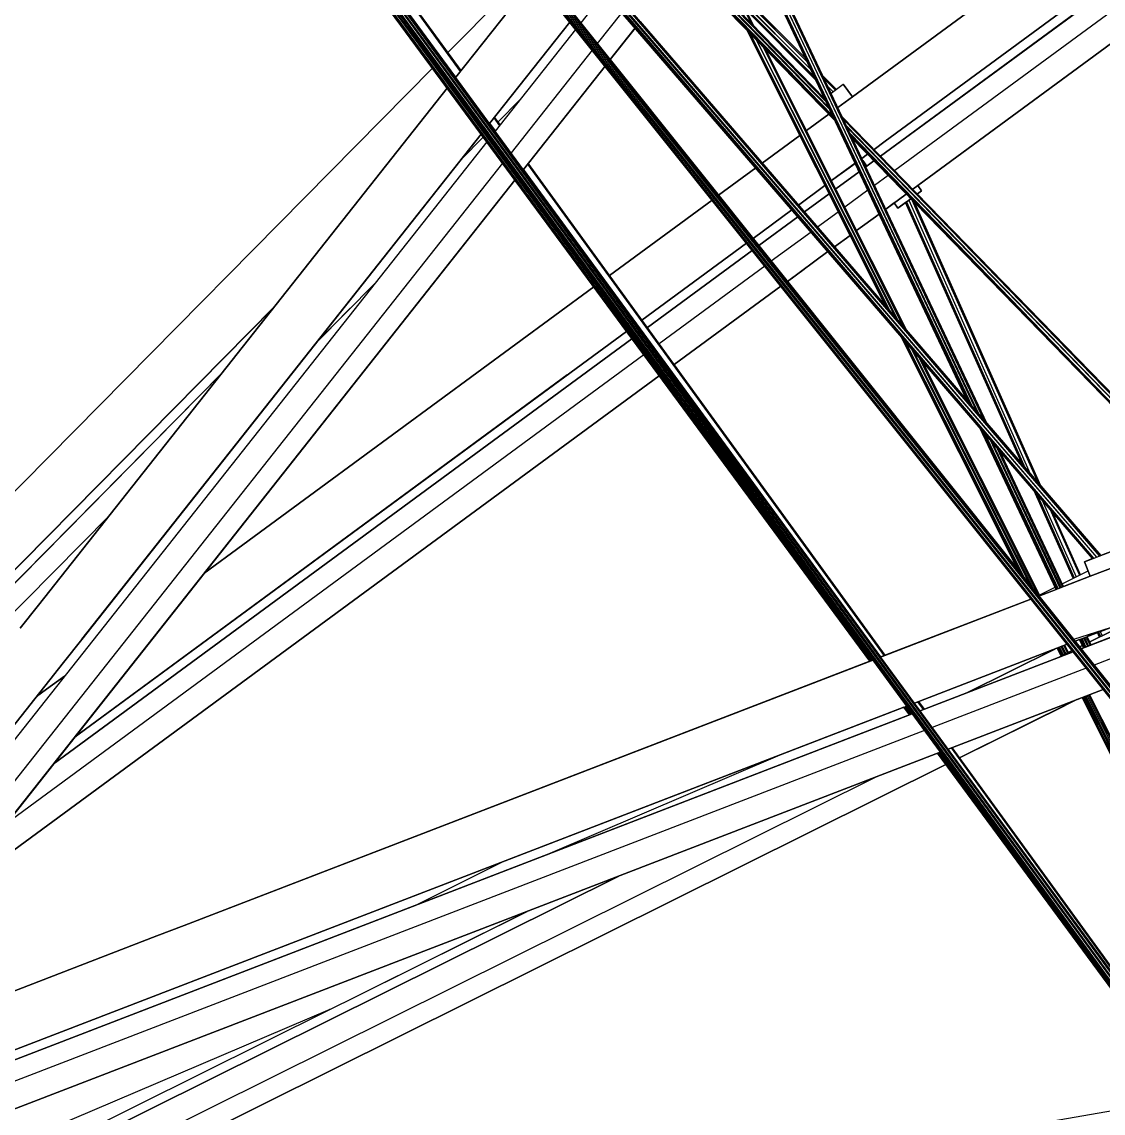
# Model space of a CAD drawing. Extents: x -32 to 51.8, y -51.6 to -5.5.
# Drawn here: x 45.248 to 48.188, y -19.159 to -16.191 of the extents above; entities that cross this region are included whole.
import ezdxf

# ---------------------------------------------------------------- set-up
doc = ezdxf.new("R2010")
doc.units = 0
doc.header["$MEASUREMENT"] = 0
doc.layers.get('0').update_dxf_attribs({"linetype": 'CONTINUOUS'})

msp = doc.modelspace()

# ---------------------------------------------------------------- linework, layer by layer
for p, q in [((48.1703, -17.6464), (45.2947, -14.3015)), ((45.2953, -14.2999), (48.178, -17.6434)), ((48.1781, -17.6434), (45.2963, -14.297)), ((45.2965, -14.2964), (48.1813, -17.6422)), ((48.1593, -17.6506), (45.288, -14.3202)), ((48.1593, -17.6506), (45.289, -14.3174)), ((48.1625, -17.6494), (45.2892, -14.3167)), ((48.1626, -17.6494), (45.2917, -14.3099)), ((48.1703, -17.6464), (45.2922, -14.3083)), ((48.965, -18.979), (45.2739, -14.3593)), ((48.9687, -18.9783), (45.2741, -14.3588)), ((48.9687, -18.9783), (45.2752, -14.3558)), ((48.9775, -18.9768), (45.2756, -14.3545)), ((45.2783, -14.3472), (48.9776, -18.9768)), ((45.2787, -14.3459), (48.9864, -18.9753)), ((45.2813, -14.3386), (48.9864, -18.9753)), ((45.2815, -14.3381), (48.9901, -18.9747)), ((45.2826, -14.3351), (48.9901, -18.9747)), ((45.187, -14.6528), (49.1635, -20.0814)), ((45.187, -14.6528), (49.1546, -20.0825)), ((45.1883, -14.6493), (49.1635, -20.0814)), ((49.1672, -20.0809), (45.1883, -14.6493)), ((47.5533, -17.9296), (45.1617, -14.6848)), ((45.1617, -14.6848), (47.5533, -17.9296)), ((47.5545, -17.9292), (45.1668, -14.6866)), ((45.1669, -14.6866), (47.5564, -17.9284)), ((45.1752, -14.6857), (47.5593, -17.9273)), ((45.1753, -14.6856), (47.1714, -17.3931)), ((49.1419, -20.0844), (45.1797, -14.6731)), ((45.1797, -14.6731), (49.1419, -20.0844)), ((45.181, -14.6696), (49.1455, -20.0836)), ((49.142, -20.0844), (45.181, -14.6696)), ((45.184, -14.6612), (49.1545, -20.0825)), ((45.184, -14.6612), (49.1456, -20.0836)), ((46.4285, -16.341), (45.1986, -14.6615)), ((45.2526, -14.6889), (46.4402, -16.3262)), ((45.2539, -14.6855), (46.4416, -16.3245)), ((46.4422, -16.3236), (45.2539, -14.6855)), ((47.5063, -16.3947), (49.5682, -14.8784)), ((49.5682, -14.8784), (47.5064, -16.3948)), ((49.7363, -14.972), (47.5827, -16.5558)), ((47.5827, -16.5558), (49.7363, -14.972)), ((49.6571, -14.9992), (47.5952, -16.5156)), ((47.5952, -16.5156), (49.6571, -14.9992)), ((49.6571, -14.9992), (47.5952, -16.5156)), ((47.5952, -16.5156), (49.6571, -14.9993)), ((49.6571, -14.9993), (47.5952, -16.5156)), ((47.5952, -16.5156), (49.6571, -14.9993)), ((47.5952, -16.5156), (49.6571, -14.9993)), ((49.6571, -14.9993), (47.5952, -16.5156)), ((49.7687, -15.016), (47.6212, -16.5953)), ((47.6704, -16.646), (49.8102, -15.0723)), ((47.6704, -16.646), (49.8102, -15.0723)), ((47.6704, -16.646), (49.8102, -15.0723)), ((49.8102, -15.0723), (47.6704, -16.646)), ((47.6704, -16.646), (49.8101, -15.0724)), ((47.6704, -16.646), (49.8101, -15.0724)), ((49.8101, -15.0724), (47.6704, -16.646)), ((49.8101, -15.0724), (47.6704, -16.646)), ((49.8102, -15.0724), (47.6704, -16.646)), ((49.8102, -15.0724), (47.6704, -16.646)), ((47.6704, -16.646), (49.8102, -15.0724)), ((49.8102, -15.0724), (47.6704, -16.646)), ((49.8102, -15.0724), (47.6704, -16.646)), ((47.6704, -16.646), (49.8102, -15.0724)), ((49.8102, -15.0724), (47.6839, -16.6361)), ((49.8102, -15.0724), (47.6839, -16.6361)), ((47.6839, -16.6361), (49.8102, -15.0724)), ((49.8102, -15.0724), (47.6839, -16.6361)), ((49.8102, -15.0724), (47.6839, -16.6361)), ((49.8102, -15.0724), (47.6839, -16.6361)), ((47.6839, -16.6361), (49.8102, -15.0724)), ((49.8102, -15.0724), (47.6839, -16.6361)), ((47.6839, -16.6361), (49.8102, -15.0724)), ((47.6839, -16.6361), (49.8102, -15.0724)), ((49.8102, -15.0724), (47.6839, -16.6361)), ((49.8102, -15.0724), (47.6839, -16.6361)), ((47.6839, -16.6361), (49.8102, -15.0724)), ((49.8102, -15.0724), (47.6839, -16.6361)), ((49.8102, -15.0724), (47.6839, -16.6361)), ((47.6839, -16.6361), (49.8102, -15.0724)), ((49.8102, -15.0724), (47.6839, -16.6361)), ((49.8102, -15.0724), (47.6839, -16.6361)), ((47.6839, -16.6361), (49.8102, -15.0724)), ((47.6839, -16.6361), (49.8102, -15.0724)), ((49.8102, -15.0724), (47.6839, -16.6361)), ((47.6839, -16.6361), (49.8102, -15.0724)), ((47.6839, -16.6361), (49.8102, -15.0724)), ((49.8102, -15.0724), (47.6839, -16.6361)), ((47.6839, -16.6361), (49.8102, -15.0724)), ((49.8102, -15.0724), (47.6839, -16.6361)), ((49.8102, -15.0724), (47.6839, -16.6361)), ((47.6839, -16.6361), (49.8102, -15.0724)), ((47.6839, -16.6361), (49.8102, -15.0724)), ((47.6839, -16.6361), (49.8102, -15.0724)), ((47.8634, -17.2735), (47.203, -15.8725)), ((47.2031, -15.8725), (47.8661, -17.2766)), ((47.8713, -17.2827), (47.2053, -15.8697)), ((47.8199, -17.2231), (47.19, -15.889)), ((47.8174, -17.2201), (47.19, -15.889)), ((47.8174, -17.2201), (47.19, -15.889)), ((47.1922, -15.8862), (47.8253, -17.2293)), ((47.8314, -17.2364), (47.1923, -15.8861)), ((47.1976, -15.8793), (47.8444, -17.2514)), ((47.8506, -17.2587), (47.1977, -15.8793)), ((47.2306, -16.1937), (47.1301, -15.9935)), ((47.1302, -15.9935), (47.2311, -16.1941)), ((47.2381, -16.2014), (47.1325, -15.9911)), ((47.061, -16.0238), (47.4346, -16.4081)), ((47.4335, -16.4056), (47.0617, -16.0229)), ((47.063, -16.0213), (47.4304, -16.3991)), ((46.4067, -16.2746), (46.6264, -16.0521)), ((47.4592, -16.4603), (47.0492, -16.0387)), ((47.4581, -16.4579), (47.05, -16.0378)), ((47.0512, -16.0362), (47.455, -16.4514)), ((47.4523, -16.4456), (47.0531, -16.0339)), ((47.4448, -16.4297), (47.0561, -16.03)), ((47.442, -16.4239), (47.0579, -16.0277)), ((46.6417, -16.0712), (46.428, -16.3416)), ((46.428, -16.3416), (46.6417, -16.0712)), ((46.8326, -16.1118), (46.7679, -16.1938)), ((47.1845, -16.0947), (47.3793, -16.2906)), ((47.185, -16.0956), (47.3794, -16.2909)), ((47.1891, -16.1038), (47.3833, -16.2993)), ((47.1902, -16.1061), (47.3836, -16.2999)), ((47.2003, -16.126), (47.3931, -16.3201)), ((47.2013, -16.1281), (47.3934, -16.3206)), ((46.8792, -16.1658), (46.8127, -16.2499)), ((47.2114, -16.1482), (47.403, -16.3409)), ((47.403, -16.3411), (47.2118, -16.149)), ((47.407, -16.3495), (47.216, -16.1573)), ((46.52, -16.4672), (46.7378, -16.1915)), ((46.52, -16.4672), (46.7378, -16.1915)), ((46.7378, -16.1915), (46.52, -16.4672)), ((46.52, -16.4672), (46.7378, -16.1915)), ((46.7378, -16.1915), (46.52, -16.4672)), ((46.52, -16.4672), (46.7378, -16.1915)), ((46.7378, -16.1915), (46.52, -16.4672)), ((46.7378, -16.1915), (46.52, -16.4672)), ((46.9295, -16.1903), (47.8174, -17.2201)), ((46.7538, -16.2115), (46.5353, -16.4881)), ((46.8477, -16.2937), (46.9155, -16.2079)), ((46.8477, -16.2937), (46.9155, -16.2079)), ((46.9155, -16.2079), (46.8477, -16.2937)), ((46.9155, -16.2079), (46.8477, -16.2937)), ((46.9155, -16.2079), (46.8477, -16.2937)), ((46.9155, -16.2079), (46.8477, -16.2937)), ((46.8477, -16.2937), (46.9155, -16.2079)), ((46.9155, -16.2079), (46.8477, -16.2937)), ((46.8477, -16.2937), (46.9155, -16.2079)), ((46.9155, -16.208), (46.8477, -16.2937)), ((46.9155, -16.208), (46.8477, -16.2937)), ((46.8477, -16.2937), (46.9155, -16.208)), ((46.9155, -16.2079), (46.8477, -16.2937)), ((46.9155, -16.2079), (46.8477, -16.2937)), ((46.8477, -16.2937), (46.9155, -16.2079)), ((46.8477, -16.2937), (46.9155, -16.2079)), ((46.8477, -16.2937), (46.9155, -16.2079)), ((46.9155, -16.2079), (46.8477, -16.2937)), ((46.8477, -16.2937), (46.9155, -16.2079)), ((46.8477, -16.2937), (46.9155, -16.2079)), ((46.9155, -16.2079), (46.8477, -16.2937)), ((46.9155, -16.2079), (46.8477, -16.2937)), ((46.8477, -16.2937), (46.9155, -16.2079)), ((46.9155, -16.2079), (46.8477, -16.2937)), ((46.9155, -16.208), (46.8477, -16.2937)), ((46.9155, -16.208), (46.8477, -16.2937)), ((46.8477, -16.2937), (46.9155, -16.208)), ((46.9155, -16.208), (46.8477, -16.2937)), ((46.9155, -16.208), (46.8477, -16.2937)), ((46.9155, -16.208), (46.8477, -16.2937)), ((46.9155, -16.208), (46.8477, -16.2937)), ((46.9155, -16.208), (46.8477, -16.2937)), ((46.8477, -16.2937), (46.9155, -16.208)), ((46.9155, -16.208), (46.8477, -16.2937)), ((46.9155, -16.208), (46.8477, -16.2937)), ((46.9155, -16.208), (46.8477, -16.2937)), ((46.8477, -16.2937), (46.9155, -16.208)), ((46.8477, -16.2937), (46.9155, -16.208)), ((46.9155, -16.208), (46.8477, -16.2937)), ((46.9155, -16.208), (46.8477, -16.2937)), ((46.8477, -16.2937), (46.9155, -16.208)), ((46.8477, -16.2937), (46.9155, -16.208)), ((46.8477, -16.2937), (46.9131, -16.211)), ((47.5959, -16.9632), (47.2199, -16.2142)), ((47.2199, -16.2142), (47.5958, -16.9632)), ((47.5979, -16.9656), (47.2203, -16.2147)), ((47.2274, -16.2219), (47.6045, -16.9732)), ((47.6096, -16.9791), (47.2285, -16.223)), ((47.6254, -16.9975), (47.2454, -16.2404)), ((47.6306, -17.0035), (47.2466, -16.2416)), ((47.6463, -17.0217), (47.2634, -16.2589)), ((47.2639, -16.2595), (47.6485, -17.0243)), ((46.3913, -16.2902), (46.3914, -16.2901)), ((46.7987, -16.2677), (46.5782, -16.5467)), ((47.6549, -17.0317), (47.2708, -16.2666)), ((45.0185, -17.6803), (46.3648, -16.3171)), ((46.8337, -16.3115), (46.6117, -16.5924)), ((46.8337, -16.3115), (46.6117, -16.5924)), ((46.6117, -16.5924), (46.8337, -16.3115)), ((46.6117, -16.5924), (46.8337, -16.3115)), ((46.6117, -16.5924), (46.8337, -16.3115)), ((46.8337, -16.3115), (46.6117, -16.5924)), ((46.8337, -16.3115), (46.6117, -16.5924)), ((46.8337, -16.3115), (46.6117, -16.5924)), ((46.8337, -16.3115), (46.6117, -16.5924)), ((46.6117, -16.5924), (46.8337, -16.3115)), ((46.8337, -16.3115), (46.6117, -16.5924)), ((46.6117, -16.5924), (46.8337, -16.3115)), ((46.8337, -16.3115), (46.6117, -16.5924)), ((46.8337, -16.3115), (46.6117, -16.5924)), ((46.6117, -16.5924), (46.8337, -16.3115)), ((46.8337, -16.3115), (46.6117, -16.5924)), ((46.8337, -16.3115), (46.6117, -16.5924)), ((46.6117, -16.5924), (46.8337, -16.3115)), ((46.8337, -16.3115), (46.6117, -16.5924)), ((46.8337, -16.3115), (46.6117, -16.5924)), ((46.8337, -16.3115), (46.6117, -16.5924)), ((46.6117, -16.5924), (46.8337, -16.3115)), ((46.8337, -16.3115), (46.6117, -16.5924)), ((46.8337, -16.3115), (46.6117, -16.5924)), ((46.6117, -16.5924), (46.8337, -16.3115)), ((46.6117, -16.5924), (46.8337, -16.3115)), ((46.6117, -16.5924), (46.8337, -16.3115)), ((46.8337, -16.3115), (46.6117, -16.5924)), ((46.6117, -16.5924), (46.8337, -16.3115)), ((46.6117, -16.5924), (46.8337, -16.3115)), ((46.8337, -16.3115), (46.6117, -16.5924)), ((46.8337, -16.3115), (46.6117, -16.5924)), ((46.6117, -16.5924), (46.8337, -16.3115)), ((46.8337, -16.3115), (46.6117, -16.5924)), ((46.8337, -16.3115), (46.6117, -16.5924)), ((46.8337, -16.3115), (46.6117, -16.5924)), ((46.8337, -16.3115), (46.6117, -16.5924)), ((46.6117, -16.5924), (46.8337, -16.3115)), ((46.6117, -16.5924), (46.8337, -16.3115)), ((46.8337, -16.3115), (46.6117, -16.5924)), ((46.8337, -16.3115), (46.6117, -16.5924)), ((46.6117, -16.5924), (46.8337, -16.3115)), ((46.6117, -16.5924), (46.8337, -16.3115)), ((46.8477, -16.2937), (47.9559, -17.6804)), ((47.4258, -16.3375), (47.4625, -16.3744)), ((47.4259, -16.3376), (47.4625, -16.3744)), ((47.4299, -16.3461), (47.4599, -16.3763)), ((47.43, -16.3464), (47.4599, -16.3763)), ((45.2936, -17.7773), (46.4047, -16.3712)), ((46.4047, -16.3712), (45.2937, -17.7773)), ((47.4397, -16.3669), (47.4536, -16.3809)), ((47.4397, -16.3671), (47.4536, -16.381)), ((47.4482, -16.3849), (47.4812, -16.3606)), ((47.5063, -16.3948), (47.4812, -16.3606)), ((47.4812, -16.3606), (47.5063, -16.3948)), ((46.6024, -16.4031), (46.5433, -16.463)), ((47.4298, -16.3985), (47.43, -16.3983)), ((47.4666, -16.424), (47.5063, -16.3947)), ((47.5064, -16.3948), (47.4666, -16.424)), ((46.5358, -16.4875), (46.5205, -16.4666)), ((46.5317, -16.4524), (46.547, -16.4734)), ((46.5331, -16.4507), (46.5483, -16.4717)), ((46.549, -16.4708), (46.5337, -16.4498)), ((47.4417, -16.4423), (47.3813, -16.4867)), ((47.3813, -16.4867), (47.4417, -16.4423)), ((47.4779, -16.448), (48.475, -17.4735)), ((48.472, -17.475), (47.481, -16.4546)), ((47.4821, -16.4569), (48.472, -17.475)), ((45.4113, -17.8703), (46.4969, -16.4964)), ((45.4113, -17.8703), (46.4969, -16.4964)), ((46.4969, -16.4964), (45.4113, -17.8703)), ((45.4113, -17.8703), (46.4969, -16.4964)), ((46.4969, -16.4964), (45.4113, -17.8703)), ((46.4969, -16.4964), (45.4113, -17.8703)), ((46.4969, -16.4964), (45.4113, -17.8703)), ((45.4116, -17.87), (46.4969, -16.4964)), ((47.3633, -16.4999), (47.2612, -16.5751)), ((47.2612, -16.575), (47.3633, -16.4999)), ((48.4647, -17.4786), (47.4896, -16.4729)), ((48.4647, -17.4786), (47.4923, -16.4786)), ((48.4575, -17.4822), (47.4999, -16.4947)), ((47.5025, -16.5002), (48.4575, -17.4822)), ((46.5123, -16.5172), (44.4515, -19.1254)), ((46.5027, -16.5042), (46.4432, -16.5644)), ((48.4545, -17.4837), (47.5056, -16.5069)), ((48.4544, -17.4837), (47.5067, -16.5091)), ((47.5952, -16.5156), (47.5651, -16.5377)), ((47.5952, -16.5156), (47.5651, -16.5377)), ((47.5652, -16.5377), (47.5952, -16.5156)), ((47.5952, -16.5156), (47.5952, -16.5156)), ((47.5952, -16.5156), (47.5952, -16.5156)), ((47.5952, -16.5156), (47.5952, -16.5156)), ((47.5473, -16.5509), (47.5318, -16.5623)), ((47.5318, -16.5623), (47.5473, -16.5509)), ((47.5473, -16.5509), (47.5318, -16.5623)), ((46.5554, -16.5756), (44.5798, -19.0759)), ((46.623, -16.5782), (47.5924, -17.9146)), ((46.6243, -16.5765), (47.5936, -17.9141)), ((47.5955, -17.9134), (46.625, -16.5756)), ((47.2433, -16.5882), (47.1424, -16.6624)), ((47.1424, -16.6624), (47.2433, -16.5882)), ((47.4496, -16.6227), (47.5136, -16.5756)), ((47.5136, -16.5756), (47.4496, -16.6227)), ((47.4496, -16.6227), (47.5136, -16.5756)), ((47.5136, -16.5757), (47.4496, -16.6227)), ((47.4496, -16.6227), (47.5136, -16.5757)), ((47.4496, -16.6227), (47.5136, -16.5757)), ((47.5136, -16.5757), (47.4496, -16.6227)), ((47.5456, -16.5831), (47.5345, -16.568)), ((47.5345, -16.568), (47.5456, -16.5831)), ((47.5456, -16.5831), (47.5345, -16.568)), ((47.5345, -16.568), (47.5456, -16.5831)), ((47.5456, -16.5831), (47.5345, -16.568)), ((47.5345, -16.568), (47.5456, -16.5831)), ((47.5649, -16.5689), (47.5426, -16.5853)), ((47.5426, -16.5853), (47.5649, -16.5689)), ((47.5834, -17.918), (46.6122, -16.5918)), ((47.5244, -16.5987), (47.461, -16.6453)), ((47.461, -16.6453), (47.5244, -16.5987)), ((47.6033, -16.6085), (47.5663, -16.6356)), ((44.6798, -19.0374), (46.5889, -16.6212)), ((44.6798, -19.0374), (46.5889, -16.6212)), ((46.5889, -16.6212), (44.6798, -19.0374)), ((46.5889, -16.6212), (44.6798, -19.0374)), ((46.5889, -16.6212), (44.6798, -19.0374)), ((46.5889, -16.6212), (44.6798, -19.0374)), ((44.6798, -19.0373), (46.5889, -16.6212)), ((46.5889, -16.6212), (44.6798, -19.0373)), ((44.6798, -19.0373), (46.5889, -16.6212)), ((46.5889, -16.6212), (44.6798, -19.0373)), ((46.5889, -16.6212), (44.6798, -19.0373)), ((44.6798, -19.0373), (46.5889, -16.6212)), ((46.5889, -16.6212), (44.6798, -19.0373)), ((46.5889, -16.6212), (44.6798, -19.0374)), ((46.5889, -16.6212), (44.6798, -19.0374)), ((44.6798, -19.0374), (46.5889, -16.6212)), ((44.6798, -19.0374), (46.5889, -16.6212)), ((44.6798, -19.0374), (46.5889, -16.6212)), ((46.5889, -16.6212), (44.6798, -19.0374)), ((44.6798, -19.0374), (46.5889, -16.6212)), ((44.6798, -19.0374), (46.5889, -16.6212)), ((46.5889, -16.6212), (44.6798, -19.0373)), ((46.5889, -16.6212), (44.6798, -19.0373)), ((44.6798, -19.0373), (46.5889, -16.6212)), ((46.5889, -16.6212), (44.6798, -19.0373)), ((46.5889, -16.6212), (44.6799, -19.0373)), ((46.5889, -16.6212), (44.6799, -19.0373)), ((44.6799, -19.0373), (46.5889, -16.6212)), ((46.5889, -16.6212), (44.6798, -19.0373)), ((44.6798, -19.0373), (46.5889, -16.6212)), ((46.5889, -16.6212), (44.6799, -19.0373)), ((46.5889, -16.6212), (44.6799, -19.0373)), ((46.5889, -16.6212), (44.6799, -19.0373)), ((44.6799, -19.0373), (46.5889, -16.6212)), ((46.5889, -16.6212), (44.6799, -19.0373)), ((46.5889, -16.6212), (44.6799, -19.0373)), ((46.5889, -16.6212), (44.6799, -19.0373)), ((44.6799, -19.0373), (46.5889, -16.6212)), ((44.6799, -19.0373), (46.5889, -16.6212)), ((46.5889, -16.6212), (44.6799, -19.0373)), ((46.5889, -16.6212), (44.6799, -19.0373)), ((44.6799, -19.0373), (46.5889, -16.6212)), ((44.6799, -19.0373), (46.5889, -16.6212)), ((47.4316, -16.6359), (47.3594, -16.689)), ((47.3594, -16.689), (47.4316, -16.6359)), ((47.3594, -16.689), (47.4316, -16.636)), ((47.4316, -16.636), (47.3595, -16.689)), ((47.3595, -16.689), (47.4316, -16.636)), ((47.3595, -16.689), (47.4316, -16.636)), ((47.4316, -16.636), (47.3595, -16.689)), ((47.5482, -16.649), (47.4858, -16.6948)), ((47.6943, -16.6503), (47.6839, -16.6361)), ((47.6839, -16.6361), (47.6943, -16.6503)), ((47.1246, -16.6755), (46.8461, -16.8804)), ((46.8461, -16.8803), (47.1246, -16.6755)), ((47.443, -16.6586), (47.3758, -16.708)), ((47.3758, -16.708), (47.443, -16.6586)), ((47.5967, -16.7002), (47.6526, -16.6591)), ((47.5967, -16.7002), (47.6526, -16.6591)), ((47.5967, -16.7002), (47.6526, -16.6591)), ((47.6526, -16.6591), (47.5967, -16.7002)), ((47.6526, -16.6591), (47.5967, -16.7002)), ((47.5967, -16.7002), (47.6526, -16.6591)), ((47.5967, -16.7002), (47.6526, -16.6591)), ((47.6526, -16.6591), (47.5967, -16.7002)), ((47.6526, -16.6591), (47.5967, -16.7002)), ((47.6526, -16.6591), (47.5967, -16.7002)), ((47.5967, -16.7002), (47.6526, -16.6591)), ((47.6526, -16.6591), (47.5967, -16.7002)), ((47.6526, -16.6591), (47.5967, -16.7002)), ((47.5967, -16.7002), (47.6526, -16.6591)), ((47.6299, -16.6977), (47.665, -16.6719)), ((47.665, -16.6719), (47.6299, -16.6977)), ((47.6598, -16.6757), (47.9899, -17.4203)), ((47.6682, -16.6752), (48.0116, -17.4454)), ((47.6828, -16.6588), (47.6943, -16.6503)), ((47.6943, -16.6503), (47.6828, -16.6588)), ((47.6828, -16.6588), (47.6943, -16.6503)), ((47.6943, -16.6503), (47.6828, -16.6588)), ((47.6828, -16.6588), (47.6943, -16.6503)), ((47.6943, -16.6503), (47.6828, -16.6588)), ((47.6828, -16.6588), (47.6943, -16.6503)), ((47.6943, -16.6503), (47.6943, -16.6503)), ((47.6943, -16.6503), (47.6943, -16.6503)), ((47.6943, -16.6503), (47.6943, -16.6503)), ((47.3416, -16.7021), (47.2361, -16.7797)), ((47.2361, -16.7797), (47.3416, -16.7021)), ((47.2361, -16.7797), (47.3416, -16.7022)), ((47.3416, -16.7022), (47.2361, -16.7797)), ((47.2361, -16.7797), (47.3416, -16.7022)), ((47.2361, -16.7797), (47.3416, -16.7022)), ((47.3416, -16.7022), (47.2361, -16.7797)), ((47.4678, -16.7081), (47.4116, -16.7495)), ((47.6194, -16.6835), (47.5968, -16.7002)), ((47.6194, -16.6835), (47.5968, -16.7002)), ((47.5968, -16.7002), (47.6194, -16.6835)), ((47.6194, -16.6835), (47.5968, -16.7002)), ((47.6194, -16.6835), (47.5968, -16.7002)), ((47.6194, -16.6835), (47.5968, -16.7002)), ((47.5968, -16.7002), (47.6194, -16.6835)), ((47.6194, -16.6835), (47.5968, -16.7002)), ((47.5968, -16.7002), (47.6194, -16.6835)), ((47.5968, -16.7002), (47.6194, -16.6835)), ((47.6194, -16.6835), (47.5968, -16.7002)), ((47.6194, -16.6835), (47.5968, -16.7002)), ((47.5968, -16.7002), (47.6194, -16.6835)), ((47.6194, -16.6835), (47.5968, -16.7002)), ((47.6194, -16.6835), (47.5968, -16.7002)), ((47.5968, -16.7002), (47.6194, -16.6835)), ((47.6194, -16.6835), (47.5968, -16.7002)), ((47.6194, -16.6835), (47.5968, -16.7002)), ((47.5968, -16.7002), (47.6194, -16.6835)), ((47.5968, -16.7002), (47.6194, -16.6835)), ((47.6194, -16.6835), (47.5968, -16.7002)), ((47.5968, -16.7002), (47.6194, -16.6835)), ((47.5968, -16.7002), (47.6194, -16.6835)), ((47.6194, -16.6835), (47.5968, -16.7002)), ((47.5968, -16.7002), (47.6194, -16.6835)), ((47.6194, -16.6835), (47.5968, -16.7002)), ((47.6194, -16.6835), (47.5968, -16.7002)), ((47.5968, -16.7002), (47.6194, -16.6835)), ((47.5968, -16.7002), (47.6194, -16.6835)), ((47.5968, -16.7002), (47.6194, -16.6835)), ((47.6194, -16.6835), (47.6299, -16.6977)), ((47.6299, -16.6977), (47.6194, -16.6835)), ((47.6299, -16.6977), (47.6194, -16.6835)), ((47.6194, -16.6835), (47.6299, -16.6977)), ((47.6194, -16.6835), (47.6299, -16.6977)), ((47.6299, -16.6977), (47.6194, -16.6835)), ((47.6299, -16.6977), (47.6507, -16.6824)), ((47.6507, -16.6824), (47.6299, -16.6977)), ((47.6299, -16.6977), (47.6507, -16.6824)), ((47.6507, -16.6824), (47.6299, -16.6977)), ((47.6299, -16.6977), (47.6507, -16.6824)), ((47.6299, -16.6977), (47.6299, -16.6977)), ((47.6299, -16.6977), (47.6299, -16.6977)), ((47.6299, -16.6977), (47.6299, -16.6977)), ((47.6299, -16.6977), (47.6299, -16.6977)), ((47.6507, -16.6824), (47.9687, -17.3956)), ((47.9687, -17.3956), (47.6507, -16.6824)), ((47.9745, -17.4023), (47.6533, -16.6805)), ((47.6534, -16.6804), (47.976, -17.4042)), ((47.6747, -16.6819), (48.0173, -17.452)), ((48.0189, -17.4539), (47.6748, -16.682)), ((47.3579, -16.7211), (47.2517, -16.7992)), ((47.2517, -16.7992), (47.3579, -16.7211)), ((47.5177, -16.7583), (47.5786, -16.7135)), ((47.5177, -16.7583), (47.5786, -16.7135)), ((47.5177, -16.7583), (47.5786, -16.7135)), ((47.5786, -16.7135), (47.5177, -16.7583)), ((47.5786, -16.7135), (47.5177, -16.7583)), ((47.5177, -16.7583), (47.5786, -16.7135)), ((47.5177, -16.7583), (47.5786, -16.7135)), ((47.5786, -16.7135), (47.5177, -16.7583)), ((47.5786, -16.7135), (47.5177, -16.7583)), ((47.5786, -16.7135), (47.5177, -16.7583)), ((47.5786, -16.7135), (47.5177, -16.7583)), ((47.5177, -16.7583), (47.5786, -16.7135)), ((47.5786, -16.7135), (47.5177, -16.7583)), ((47.5786, -16.7135), (47.5177, -16.7583)), ((47.5786, -16.7135), (47.5177, -16.7583)), ((47.5177, -16.7583), (47.5786, -16.7135)), ((47.5786, -16.7135), (47.5177, -16.7583)), ((47.5177, -16.7583), (47.5786, -16.7135)), ((47.5177, -16.7583), (47.5786, -16.7135)), ((47.5786, -16.7135), (47.5177, -16.7583)), ((47.5786, -16.7135), (47.5177, -16.7583)), ((47.5786, -16.7135), (47.5177, -16.7583)), ((47.5177, -16.7583), (47.5786, -16.7135)), ((47.5786, -16.7135), (47.5177, -16.7583)), ((47.5786, -16.7135), (47.5177, -16.7583)), ((47.5177, -16.7583), (47.5786, -16.7135)), ((47.5177, -16.7583), (47.5786, -16.7135)), ((47.5786, -16.7135), (47.5177, -16.7583)), ((47.5786, -16.7135), (47.5177, -16.7583)), ((47.5177, -16.7583), (47.5786, -16.7135)), ((47.5786, -16.7135), (47.5177, -16.7583)), ((47.5786, -16.7135), (47.5177, -16.7583)), ((47.5177, -16.7583), (47.5786, -16.7135)), ((47.5177, -16.7583), (47.5786, -16.7135)), ((47.5786, -16.7135), (47.5177, -16.7583)), ((47.5177, -16.7583), (47.5786, -16.7135)), ((47.5177, -16.7583), (47.5786, -16.7135)), ((47.5786, -16.7135), (47.5177, -16.7583)), ((47.5177, -16.7583), (47.5786, -16.7135)), ((47.5786, -16.7135), (47.5177, -16.7583)), ((47.5786, -16.7135), (47.5177, -16.7583)), ((47.5177, -16.7583), (47.5786, -16.7135)), ((47.5177, -16.7583), (47.5786, -16.7135)), ((47.5177, -16.7583), (47.5786, -16.7135)), ((47.3937, -16.7626), (47.2858, -16.8419)), ((47.2183, -16.7928), (46.9341, -17.0018)), ((46.9341, -17.0018), (47.2183, -16.7928)), ((46.9342, -17.0018), (47.2183, -16.7928)), ((47.2183, -16.7928), (46.9342, -17.0018)), ((46.9342, -17.0018), (47.2183, -16.7928)), ((46.9342, -17.0018), (47.2183, -16.7928)), ((47.2183, -16.7928), (46.9342, -17.0018)), ((47.4574, -16.8026), (47.4997, -16.7716)), ((47.4574, -16.8026), (47.4997, -16.7716)), ((47.4574, -16.8026), (47.4997, -16.7716)), ((47.4997, -16.7716), (47.4574, -16.8026)), ((47.4997, -16.7716), (47.4574, -16.8026)), ((47.4574, -16.8026), (47.4997, -16.7716)), ((47.4574, -16.8026), (47.4997, -16.7716)), ((47.4997, -16.7716), (47.4574, -16.8026)), ((47.4997, -16.7716), (47.4574, -16.8026)), ((47.4997, -16.7716), (47.4574, -16.8026)), ((47.4997, -16.7716), (47.4574, -16.8026)), ((47.4574, -16.8026), (47.4997, -16.7716)), ((47.4997, -16.7716), (47.4574, -16.8026)), ((47.4997, -16.7716), (47.4574, -16.8026)), ((47.4997, -16.7716), (47.4574, -16.8027)), ((47.4574, -16.8027), (47.4997, -16.7716)), ((47.4997, -16.7716), (47.4574, -16.8027)), ((47.4574, -16.8027), (47.4997, -16.7716)), ((47.4574, -16.8027), (47.4997, -16.7716)), ((47.4997, -16.7716), (47.4574, -16.8027)), ((47.4997, -16.7716), (47.4574, -16.8027)), ((47.4997, -16.7716), (47.4574, -16.8026)), ((47.4574, -16.8026), (47.4997, -16.7716)), ((47.4997, -16.7716), (47.4574, -16.8026)), ((47.4997, -16.7716), (47.4574, -16.8026)), ((47.4574, -16.8026), (47.4997, -16.7716)), ((47.4574, -16.8026), (47.4997, -16.7716)), ((47.4997, -16.7716), (47.4574, -16.8026)), ((47.4997, -16.7716), (47.4574, -16.8026)), ((47.4574, -16.8026), (47.4997, -16.7716)), ((47.4997, -16.7716), (47.4574, -16.8026)), ((47.4997, -16.7716), (47.4574, -16.8026)), ((47.4574, -16.8026), (47.4997, -16.7716)), ((47.4574, -16.8026), (47.4997, -16.7716)), ((47.4997, -16.7716), (47.4574, -16.8026)), ((47.4574, -16.8026), (47.4997, -16.7716)), ((47.4574, -16.8026), (47.4997, -16.7716)), ((47.4997, -16.7716), (47.4574, -16.8026)), ((47.4574, -16.8026), (47.4997, -16.7716)), ((47.4997, -16.7716), (47.4574, -16.8027)), ((47.4997, -16.7716), (47.4574, -16.8027)), ((47.4574, -16.8027), (47.4997, -16.7716)), ((47.4574, -16.8027), (47.4997, -16.7716)), ((47.4574, -16.8027), (47.4997, -16.7716)), ((47.2339, -16.8123), (46.9488, -17.022)), ((46.9488, -17.022), (47.2339, -16.8123)), ((47.3296, -16.8967), (47.4395, -16.8158)), ((47.3296, -16.8967), (47.4395, -16.8158)), ((47.3296, -16.8967), (47.4395, -16.8158)), ((47.4395, -16.8158), (47.3296, -16.8967)), ((47.4395, -16.8158), (47.3296, -16.8967)), ((47.3296, -16.8967), (47.4395, -16.8158)), ((47.3296, -16.8967), (47.4395, -16.8158)), ((47.4395, -16.8158), (47.3296, -16.8967)), ((47.4395, -16.8158), (47.3296, -16.8967)), ((47.4395, -16.8158), (47.3296, -16.8967)), ((47.4395, -16.8158), (47.3296, -16.8967)), ((47.3296, -16.8967), (47.4395, -16.8158)), ((47.4396, -16.8158), (47.3296, -16.8967)), ((47.4396, -16.8158), (47.3296, -16.8967)), ((47.4396, -16.8158), (47.3296, -16.8967)), ((47.3296, -16.8967), (47.4396, -16.8158)), ((47.4396, -16.8158), (47.3296, -16.8967)), ((47.3296, -16.8967), (47.4396, -16.8158)), ((47.3296, -16.8967), (47.4396, -16.8158)), ((47.4396, -16.8158), (47.3296, -16.8967)), ((47.4396, -16.8158), (47.3296, -16.8967)), ((47.4395, -16.8158), (47.3296, -16.8967)), ((47.3296, -16.8967), (47.4395, -16.8158)), ((47.4395, -16.8158), (47.3296, -16.8967)), ((47.4395, -16.8158), (47.3296, -16.8967)), ((47.3296, -16.8967), (47.4395, -16.8158)), ((47.3296, -16.8967), (47.4395, -16.8158)), ((47.4395, -16.8158), (47.3296, -16.8967)), ((47.4395, -16.8158), (47.3296, -16.8967)), ((47.3296, -16.8967), (47.4395, -16.8158)), ((47.4396, -16.8158), (47.3296, -16.8967)), ((47.4396, -16.8158), (47.3296, -16.8967)), ((47.3296, -16.8967), (47.4396, -16.8158)), ((47.3296, -16.8967), (47.4396, -16.8158)), ((47.4396, -16.8158), (47.3296, -16.8967)), ((47.3296, -16.8967), (47.4396, -16.8158)), ((47.3296, -16.8967), (47.4396, -16.8158)), ((47.4396, -16.8158), (47.3296, -16.8967)), ((47.3296, -16.8967), (47.4396, -16.8158)), ((47.4396, -16.8158), (47.3296, -16.8967)), ((47.4396, -16.8158), (47.3296, -16.8967)), ((47.3296, -16.8967), (47.4396, -16.8158)), ((47.3296, -16.8967), (47.4396, -16.8158)), ((47.3296, -16.8967), (47.4396, -16.8158)), ((47.268, -16.855), (46.9809, -17.0662)), ((47.3296, -16.8967), (47.3751, -16.8632)), ((48.1279, -17.8957), (50.753, -16.8837)), ((50.753, -16.8837), (48.1279, -17.8957)), ((50.753, -16.8837), (48.1279, -17.8957)), ((48.1279, -17.8957), (50.753, -16.8837)), ((46.8032, -16.9119), (45.7435, -17.6912)), ((45.7435, -17.6912), (46.8032, -16.9119)), ((46.0492, -17.063), (46.2085, -16.9017)), ((46.2085, -16.9017), (46.0492, -17.063)), ((46.2085, -16.9017), (46.0492, -17.063)), ((46.0492, -17.063), (46.2085, -16.9017)), ((46.0492, -17.063), (46.2085, -16.9017)), ((46.2085, -16.9017), (46.0492, -17.063)), ((46.2085, -16.9017), (46.0492, -17.063)), ((46.0492, -17.063), (46.2085, -16.9017)), ((46.0492, -17.063), (46.2085, -16.9017)), ((46.2085, -16.9017), (46.0492, -17.063)), ((46.0492, -17.063), (46.2085, -16.9017)), ((46.0492, -17.063), (46.2085, -16.9017)), ((46.2084, -16.9018), (46.0492, -17.0631)), ((46.2085, -16.9018), (46.0492, -17.063)), ((46.2085, -16.9018), (46.0492, -17.063)), ((46.2085, -16.9018), (46.0492, -17.063)), ((46.0492, -17.063), (46.2085, -16.9018)), ((46.2086, -16.9016), (46.0493, -17.0629)), ((46.0493, -17.0628), (46.2086, -16.9016)), ((46.0493, -17.0629), (46.2086, -16.9016)), ((46.2086, -16.9016), (46.0493, -17.0629)), ((46.2086, -16.9016), (46.0493, -17.0629)), ((46.0493, -17.0629), (46.2086, -16.9016)), ((46.0493, -17.0629), (46.2086, -16.9016)), ((46.2086, -16.9016), (46.0493, -17.0629)), ((46.2086, -16.9016), (46.0493, -17.0629)), ((46.0493, -17.0629), (46.2086, -16.9016)), ((46.2086, -16.9016), (46.0493, -17.0629)), ((46.2086, -16.9016), (46.0493, -17.0629)), ((46.0493, -17.0629), (46.2086, -16.9016)), ((46.0493, -17.0629), (46.2086, -16.9016)), ((46.2085, -16.9017), (46.0493, -17.0629)), ((46.2085, -16.9017), (46.0493, -17.0629)), ((46.2085, -16.9017), (46.0493, -17.0629)), ((46.0493, -17.0629), (46.2085, -16.9017)), ((46.0493, -17.0629), (46.2085, -16.9017)), ((46.2085, -16.9017), (46.0493, -17.063)), ((46.2085, -16.9017), (46.0493, -17.063)), ((46.0493, -17.063), (46.2085, -16.9017)), ((46.2086, -16.9015), (46.0494, -17.0628)), ((46.0494, -17.0628), (46.2086, -16.9015)), ((46.0494, -17.0628), (46.2086, -16.9016)), ((46.0494, -17.0628), (46.2086, -16.9016)), ((46.2086, -16.9016), (46.0494, -17.0628)), ((46.2086, -16.9016), (46.0494, -17.0628)), ((47.022, -17.1229), (47.3117, -16.9098)), ((47.022, -17.1229), (47.3117, -16.9098)), ((47.022, -17.1229), (47.3117, -16.9098)), ((47.3117, -16.9098), (47.022, -17.1229)), ((47.3117, -16.9098), (47.022, -17.1229)), ((47.022, -17.1229), (47.3117, -16.9098)), ((47.022, -17.1229), (47.3117, -16.9098)), ((47.3117, -16.9098), (47.022, -17.1229)), ((47.3117, -16.9098), (47.022, -17.1229)), ((47.3117, -16.9098), (47.022, -17.1229)), ((47.3117, -16.9098), (47.022, -17.1229)), ((47.022, -17.1229), (47.3117, -16.9098)), ((47.3117, -16.9098), (47.022, -17.1229)), ((47.3118, -16.9098), (47.022, -17.1229)), ((47.3118, -16.9098), (47.022, -17.1229)), ((47.022, -17.1229), (47.3118, -16.9098)), ((47.3118, -16.9098), (47.022, -17.1229)), ((47.022, -17.1229), (47.3118, -16.9098)), ((47.022, -17.1229), (47.3118, -16.9098)), ((47.022, -17.1229), (47.3118, -16.9098)), ((47.3118, -16.9098), (47.022, -17.1229)), ((47.3118, -16.9098), (47.022, -17.1229)), ((47.3117, -16.9098), (47.022, -17.1229)), ((47.022, -17.1229), (47.3117, -16.9098)), ((47.3117, -16.9098), (47.022, -17.1229)), ((47.3117, -16.9098), (47.022, -17.1229)), ((47.022, -17.1229), (47.3117, -16.9098)), ((47.022, -17.1229), (47.3117, -16.9098)), ((47.3117, -16.9098), (47.022, -17.1229)), ((47.3117, -16.9098), (47.022, -17.1229)), ((47.022, -17.1229), (47.3117, -16.9098)), ((47.3117, -16.9098), (47.022, -17.1229)), ((47.3117, -16.9098), (47.022, -17.1229)), ((47.022, -17.1229), (47.3117, -16.9098)), ((47.022, -17.1229), (47.3117, -16.9098)), ((47.3117, -16.9098), (47.022, -17.1229)), ((47.022, -17.1229), (47.3117, -16.9098)), ((47.022, -17.1229), (47.3117, -16.9098)), ((47.3118, -16.9098), (47.022, -17.1229)), ((47.022, -17.1229), (47.3118, -16.9098)), ((47.3118, -16.9098), (47.022, -17.1229)), ((47.3118, -16.9098), (47.022, -17.1229)), ((47.022, -17.1229), (47.3118, -16.9098)), ((47.022, -17.1229), (47.3118, -16.9098)), ((47.022, -17.1229), (47.3118, -16.9098)), ((50.7727, -16.9347), (48.1636, -17.9404)), ((45.1252, -17.7857), (45.9344, -16.9663)), ((45.1252, -17.7858), (45.9342, -16.9666)), ((46.1412, -16.9699), (46.0493, -17.0629)), ((45.4045, -18.1268), (46.8922, -17.0326)), ((46.8922, -17.0326), (45.4045, -18.1267)), ((45.4045, -18.1267), (46.8922, -17.0326)), ((46.8922, -17.0327), (45.4045, -18.1268)), ((45.4045, -18.1268), (46.8922, -17.0327)), ((45.4045, -18.1268), (46.8922, -17.0327)), ((46.8922, -17.0327), (45.4045, -18.1268)), ((46.907, -17.0528), (45.3338, -18.2098)), ((45.3338, -18.2098), (46.907, -17.0528)), ((47.9559, -17.6804), (47.6366, -17.0443)), ((47.6366, -17.0443), (47.9559, -17.6804)), ((47.9599, -17.6854), (47.6388, -17.0469)), ((47.6452, -17.0543), (47.9656, -17.6926)), ((47.9754, -17.7048), (47.6507, -17.0607)), ((47.9891, -17.722), (47.6661, -17.0786)), ((47.9991, -17.7345), (47.6718, -17.0851)), ((46.9394, -17.0967), (45.2059, -18.3716)), ((48.0123, -17.7508), (47.687, -17.1028)), ((47.6894, -17.1056), (48.0136, -17.7502)), ((48.0152, -17.7494), (47.6957, -17.1129)), ((45.7938, -17.1443), (43.4599, -19.5076)), ((43.4599, -19.5076), (45.7938, -17.1443)), ((46.981, -17.1531), (45.0419, -18.5791)), ((45.0419, -18.5791), (46.981, -17.1531)), ((45.0419, -18.5791), (46.981, -17.1531)), ((45.0419, -18.5791), (46.981, -17.1531)), ((46.981, -17.1531), (45.0419, -18.5791)), ((46.981, -17.1531), (45.0419, -18.5791)), ((45.042, -18.579), (46.9809, -17.153)), ((45.042, -18.579), (46.9809, -17.1531)), ((45.042, -18.579), (46.9809, -17.1531)), ((46.9809, -17.1531), (45.042, -18.579)), ((46.9809, -17.1531), (45.042, -18.579)), ((45.042, -18.579), (46.9809, -17.1531)), ((45.042, -18.579), (46.9809, -17.1531)), ((46.9809, -17.1531), (45.042, -18.579)), ((46.9809, -17.1531), (45.042, -18.579)), ((46.9809, -17.1531), (45.042, -18.579)), ((46.9809, -17.1531), (45.042, -18.579)), ((45.042, -18.579), (46.9809, -17.1531)), ((46.9809, -17.1531), (45.042, -18.5791)), ((46.981, -17.1531), (45.042, -18.5791)), ((46.981, -17.1531), (45.042, -18.5791)), ((45.042, -18.5791), (46.981, -17.1531)), ((46.9809, -17.1531), (45.042, -18.579)), ((45.042, -18.579), (46.9809, -17.1531)), ((46.9809, -17.1531), (45.042, -18.579)), ((46.9809, -17.1531), (45.042, -18.579)), ((45.042, -18.579), (46.9809, -17.1531)), ((45.042, -18.579), (46.9809, -17.1531)), ((46.9809, -17.1531), (45.042, -18.579)), ((46.9809, -17.1531), (45.042, -18.579)), ((45.042, -18.579), (46.9809, -17.1531)), ((46.9809, -17.1531), (45.042, -18.5791)), ((46.9809, -17.1531), (45.042, -18.5791)), ((45.042, -18.5791), (46.9809, -17.1531)), ((45.042, -18.5791), (46.9809, -17.1531)), ((46.9809, -17.1531), (45.042, -18.5791)), ((45.042, -18.5791), (46.9809, -17.1531)), ((45.042, -18.5791), (46.9809, -17.1531)), ((46.981, -17.1531), (45.042, -18.5791)), ((45.042, -18.5791), (46.981, -17.1531)), ((46.981, -17.1531), (45.042, -18.5791)), ((46.981, -17.1531), (45.042, -18.5791)), ((45.042, -18.5791), (46.981, -17.1531)), ((45.042, -18.5791), (46.981, -17.1531)), ((45.042, -18.5791), (46.981, -17.1531)), ((46.7311, -17.1511), (45.4045, -18.1267)), ((48.0598, -17.7344), (47.8526, -17.2949)), ((48.0598, -17.7344), (47.8526, -17.2949)), ((48.0611, -17.7339), (47.8553, -17.298)), ((47.8713, -17.2827), (48.1813, -17.6422)), ((47.8605, -17.3041), (48.0628, -17.7332)), ((48.066, -17.732), (47.867, -17.3116)), ((47.8796, -17.3262), (48.0701, -17.7304)), ((48.0733, -17.7292), (47.8862, -17.3339)), ((48.0775, -17.7276), (47.8987, -17.3483)), ((47.9015, -17.3516), (48.0788, -17.7271)), ((48.0805, -17.7264), (47.9066, -17.3575)), ((48, -17.4658), (48.1063, -17.7041)), ((48.1063, -17.7041), (48, -17.4659)), ((48.1083, -17.7031), (48.0057, -17.4724)), ((48.0074, -17.4744), (48.1092, -17.7027)), ((48.0209, -17.4901), (48.1141, -17.7002)), ((45.4866, -17.5331), (43.5838, -19.4598)), ((48.0429, -17.5156), (48.1232, -17.6957)), ((48.0484, -17.522), (48.1252, -17.6947)), ((48.1261, -17.6943), (48.0503, -17.5241)), ((48.1374, -17.6591), (48.2121, -17.6303)), ((48.1593, -17.6506), (48.1374, -17.6591)), ((48.2121, -17.6303), (48.1813, -17.6422)), ((48.0769, -17.7188), (48.147, -17.6839)), ((48.1527, -17.6986), (48.1374, -17.6591)), ((48.1374, -17.6591), (48.1527, -17.6986)), ((48.1527, -17.6986), (48.1374, -17.6591)), ((48.1374, -17.6591), (48.1374, -17.6591)), ((48.1374, -17.6591), (48.1374, -17.6591)), ((48.1374, -17.6591), (48.1374, -17.6591)), ((48.1527, -17.6986), (48.2273, -17.6698)), ((48.1527, -17.6986), (48.2273, -17.6698)), ((48.2273, -17.6698), (48.1527, -17.6986)), ((48.0133, -17.7523), (48.1527, -17.6986)), ((48.0805, -17.7264), (48.1527, -17.6986)), ((48.1527, -17.6986), (48.0805, -17.7264)), ((48.0805, -17.7264), (48.1527, -17.6986)), ((48.1527, -17.6986), (48.1527, -17.6986)), ((48.0122, -17.7509), (48.0571, -17.7286)), ((48.0133, -17.7523), (48.0598, -17.7344)), ((48.0598, -17.7344), (48.0133, -17.7523)), ((48.0133, -17.7523), (48.0598, -17.7344)), ((47.5829, -17.9182), (47.9916, -17.7607)), ((47.5834, -17.918), (47.9916, -17.7606)), ((47.9916, -17.7606), (47.5834, -17.918)), ((47.5834, -17.918), (47.9916, -17.7607)), ((45.244, -17.84), (45.2936, -17.7773)), ((45.2937, -17.7773), (45.2441, -17.84)), ((48.2066, -17.8385), (48.1077, -17.8704)), ((48.1115, -17.8752), (48.2066, -17.8385)), ((48.1116, -17.8752), (48.2066, -17.8386)), ((48.1484, -17.8878), (48.1377, -17.8652)), ((48.1523, -17.8863), (48.1416, -17.8637)), ((48.143, -17.8631), (48.1537, -17.8857)), ((48.2066, -17.8386), (48.1446, -17.8625)), ((48.1553, -17.8851), (48.1446, -17.8625)), ((48.1515, -17.8771), (48.2102, -17.8479)), ((48.2102, -17.8479), (48.1515, -17.8771)), ((48.1553, -17.8851), (48.2156, -17.8619)), ((48.2156, -17.8619), (48.1553, -17.8851)), ((48.1721, -17.8519), (48.1776, -17.8641)), ((48.1776, -17.8641), (48.1721, -17.8519)), ((48.1795, -17.8632), (48.1741, -17.8511)), ((48.1752, -17.8507), (48.1805, -17.8627)), ((48.18, -17.8488), (48.1851, -17.8604)), ((45.3617, -17.933), (45.4113, -17.8703)), ((45.4113, -17.8703), (45.3617, -17.9331)), ((45.3617, -17.9331), (45.4113, -17.8703)), ((45.4113, -17.8703), (45.3617, -17.933)), ((45.4113, -17.8703), (45.4113, -17.8703)), ((45.4113, -17.8703), (45.4113, -17.8703)), ((47.6748, -18.0436), (48.0898, -17.8836)), ((47.6748, -18.0436), (48.0898, -17.8836)), ((48.0898, -17.8836), (47.6752, -18.0434)), ((48.0739, -17.9156), (48.063, -17.8939)), ((48.063, -17.8939), (48.0739, -17.9156)), ((48.0753, -17.915), (48.0644, -17.8934)), ((48.0661, -17.8928), (48.0768, -17.9142)), ((48.0801, -17.9126), (48.0695, -17.8915)), ((48.0838, -17.9107), (48.0734, -17.8899)), ((48.0871, -17.9091), (48.0768, -17.8886)), ((48.0908, -17.9072), (48.0807, -17.8871)), ((48.0821, -17.8866), (48.0922, -17.9066)), ((48.0937, -17.9058), (48.0838, -17.8859)), ((48.1239, -17.8705), (48.1116, -17.8752)), ((48.1116, -17.8752), (48.124, -17.8908)), ((48.1346, -17.8931), (48.1239, -17.8705)), ((48.1346, -17.8931), (48.1239, -17.8705)), ((48.124, -17.8908), (48.1317, -17.8869)), ((48.1317, -17.8869), (48.124, -17.8908)), ((48.136, -17.8926), (48.1253, -17.8699)), ((48.127, -17.8693), (48.1376, -17.8919)), ((48.1279, -17.8957), (48.1346, -17.8931)), ((48.1346, -17.8931), (48.1279, -17.8957)), ((48.1411, -17.8906), (48.1304, -17.868)), ((48.1343, -17.8665), (48.1449, -17.8891)), ((47.6901, -18.0645), (48.1062, -17.9041)), ((48.1062, -17.9041), (47.6901, -18.0645)), ((48.1062, -17.9041), (47.6901, -18.0645)), ((47.6901, -18.0645), (48.1062, -17.9041)), ((47.6905, -18.0643), (48.1062, -17.9041)), ((48.1062, -17.9041), (47.6905, -18.0643)), ((47.8166, -18.0157), (48.056, -17.8966)), ((47.817, -18.0155), (48.0564, -17.8965)), ((48.0664, -17.9194), (48.1036, -17.9009)), ((48.1036, -17.9009), (48.0664, -17.9194)), ((44.4056, -19.143), (45.3617, -17.933)), ((44.4057, -19.143), (45.3617, -17.933)), ((45.3617, -17.933), (44.4057, -19.143)), ((45.3617, -17.9331), (44.4057, -19.143)), ((44.4057, -19.143), (45.3617, -17.9331)), ((44.4057, -19.143), (45.3617, -17.9331)), ((45.3617, -17.9331), (44.4057, -19.143)), ((45.3617, -17.9331), (45.3617, -17.933)), ((45.3617, -17.933), (45.3617, -17.9331)), ((45.3617, -17.9331), (45.3617, -17.9331)), ((45.3617, -17.9331), (45.3617, -17.9331)), ((45.6899, -18.648), (47.5618, -17.9264)), ((45.6899, -18.648), (47.5533, -17.9296)), ((47.5533, -17.9296), (45.6899, -18.648)), ((45.6899, -18.648), (47.5533, -17.9296)), ((48.1419, -17.9488), (47.7235, -18.1101)), ((45.3643, -17.9701), (45.3156, -18.0059)), ((45.3156, -18.0059), (45.3644, -17.9701)), ((45.3156, -18.0059), (45.2883, -18.026)), ((45.2884, -18.0259), (45.3156, -18.0059)), ((48.1877, -18.0061), (47.7664, -18.1686)), ((47.7664, -18.1686), (48.1878, -18.0062)), ((47.7664, -18.1686), (48.1878, -18.0062)), ((48.1878, -18.0062), (47.7664, -18.1686)), ((47.7664, -18.1686), (48.1877, -18.0061)), ((48.1878, -18.0062), (47.7664, -18.1686)), ((48.1878, -18.0062), (47.7664, -18.1686)), ((47.7664, -18.1686), (48.1878, -18.0062)), ((47.7664, -18.1686), (48.1878, -18.0062)), ((48.1878, -18.0062), (47.7664, -18.1686)), ((48.1878, -18.0062), (47.7664, -18.1686)), ((47.7664, -18.1686), (48.1878, -18.0062)), ((48.1878, -18.0062), (47.7664, -18.1686)), ((48.1878, -18.0062), (47.7664, -18.1686)), ((47.7664, -18.1686), (48.1878, -18.0062)), ((47.7664, -18.1686), (48.1878, -18.0062)), ((48.1878, -18.0062), (47.7664, -18.1686)), ((48.1878, -18.0062), (47.7664, -18.1686)), ((47.7664, -18.1686), (48.1878, -18.0062)), ((48.1878, -18.0062), (47.7664, -18.1686)), ((48.1878, -18.0062), (47.7664, -18.1686)), ((47.7664, -18.1686), (48.1878, -18.0062)), ((47.7664, -18.1686), (48.1878, -18.0062)), ((47.7664, -18.1686), (48.1878, -18.0062)), ((48.1878, -18.0062), (47.7664, -18.1686)), ((48.1878, -18.0062), (47.7664, -18.1686)), ((47.7664, -18.1686), (48.1878, -18.0062)), ((47.7664, -18.1686), (48.1878, -18.0062)), ((48.1878, -18.0062), (47.7664, -18.1686)), ((48.1878, -18.0062), (47.7664, -18.1686)), ((47.7664, -18.1686), (48.1878, -18.0062)), ((48.1878, -18.0062), (47.7664, -18.1686)), ((48.1878, -18.0062), (47.7664, -18.1686)), ((47.7664, -18.1686), (48.1878, -18.0062)), ((47.7664, -18.1686), (48.1878, -18.0062)), ((48.1878, -18.0062), (47.7664, -18.1686)), ((48.1878, -18.0062), (47.7664, -18.1686)), ((47.7664, -18.1686), (48.1878, -18.0062)), ((47.7664, -18.1686), (48.1878, -18.0062)), ((47.7664, -18.1686), (48.1878, -18.0062)), ((48.1878, -18.0062), (47.7664, -18.1686)), ((47.7664, -18.1686), (48.1878, -18.0062)), ((48.1878, -18.0062), (47.7664, -18.1686)), ((48.1878, -18.0062), (47.7664, -18.1686)), ((47.6905, -18.0643), (47.6752, -18.0434)), ((47.6835, -18.0402), (47.6987, -18.0611)), ((47.6847, -18.0398), (47.6998, -18.0607)), ((47.7018, -18.06), (47.6866, -18.039)), ((48.1165, -18.0336), (47.7977, -18.1922)), ((47.7977, -18.1922), (48.1165, -18.0336)), ((48.1165, -18.0336), (47.7977, -18.1922)), ((48.1165, -18.0336), (47.7977, -18.1922)), ((47.7977, -18.1922), (48.1165, -18.0336)), ((48.1166, -18.0336), (47.7977, -18.1922)), ((48.1166, -18.0336), (47.7977, -18.1922)), ((47.7977, -18.1922), (48.1166, -18.0336)), ((47.7977, -18.1922), (48.1166, -18.0336)), ((48.1166, -18.0336), (47.7977, -18.1922)), ((48.1166, -18.0336), (47.7977, -18.1922)), ((47.7977, -18.1922), (48.1166, -18.0336)), ((47.7977, -18.1922), (48.1166, -18.0336)), ((48.1166, -18.0336), (47.7977, -18.1922)), ((48.1166, -18.0336), (47.7977, -18.1922)), ((47.7977, -18.1922), (48.1166, -18.0336)), ((47.7977, -18.1922), (48.1166, -18.0336)), ((48.1167, -18.0336), (47.7977, -18.1922)), ((48.1167, -18.0336), (47.7977, -18.1922)), ((47.7977, -18.1922), (48.1167, -18.0336)), ((48.1167, -18.0336), (47.7977, -18.1922)), ((48.1167, -18.0336), (47.7977, -18.1922)), ((47.7977, -18.1922), (48.1167, -18.0336)), ((47.7977, -18.1922), (48.1167, -18.0336)), ((47.7977, -18.1922), (48.1164, -18.0337)), ((48.1164, -18.0337), (47.7977, -18.1922)), ((48.1164, -18.0337), (47.7977, -18.1922)), ((48.1164, -18.0337), (47.7977, -18.1922)), ((47.7977, -18.1922), (48.1164, -18.0337)), ((47.7977, -18.1922), (48.1164, -18.0337)), ((47.7977, -18.1922), (48.1164, -18.0337)), ((48.1164, -18.0337), (47.7977, -18.1922)), ((47.7977, -18.1922), (48.1164, -18.0337)), ((48.1165, -18.0337), (47.7977, -18.1922)), ((48.1165, -18.0337), (47.7977, -18.1922)), ((47.7977, -18.1922), (48.1165, -18.0337)), ((48.1165, -18.0337), (47.7977, -18.1922)), ((48.1165, -18.0337), (47.7977, -18.1922)), ((47.7977, -18.1922), (48.1165, -18.0337)), ((47.7977, -18.1922), (48.1165, -18.0337)), ((48.1165, -18.0337), (47.7977, -18.1922)), ((47.7977, -18.1922), (48.1163, -18.0337)), ((47.7977, -18.1922), (48.1163, -18.0337)), ((48.1163, -18.0337), (47.7977, -18.1922)), ((48.656, -19.0753), (48.1305, -18.0283)), ((48.1305, -18.0283), (48.656, -19.0753)), ((48.6585, -19.0748), (48.132, -18.0277)), ((48.1335, -18.0271), (48.6594, -19.0747)), ((48.6653, -19.0736), (48.1371, -18.0257)), ((48.6674, -19.0733), (48.1408, -18.0243)), ((48.6734, -19.0723), (48.1445, -18.0229)), ((48.6755, -19.0719), (48.1482, -18.0214)), ((48.1497, -18.0209), (48.678, -19.0715)), ((48.6788, -19.0713), (48.1512, -18.0203)), ((43.2155, -19.7894), (47.6689, -18.0726)), ((47.6689, -18.0726), (43.2155, -19.7894)), ((47.6689, -18.0726), (43.2155, -19.7894)), ((43.2155, -19.7894), (47.6689, -18.0726)), ((45.7439, -18.7879), (47.6536, -18.0517)), ((45.7439, -18.788), (47.6536, -18.0518)), ((47.6456, -18.0548), (45.7439, -18.788)), ((47.661, -18.0757), (47.6456, -18.0548)), ((47.6456, -18.0548), (47.661, -18.0757)), ((47.6621, -18.0753), (47.6468, -18.0544)), ((47.6487, -18.0537), (47.6641, -18.0745)), ((47.6515, -18.0526), (47.6668, -18.0734)), ((47.7977, -18.1922), (48.0842, -18.0497)), ((44.4668, -19.307), (47.661, -18.0757)), ((47.661, -18.0757), (44.4668, -19.307)), ((47.7023, -18.1183), (43.2351, -19.8404)), ((45.4045, -18.1268), (45.3922, -18.1358)), ((45.3922, -18.1358), (45.4045, -18.1268)), ((45.4045, -18.1267), (45.3923, -18.1357)), ((45.3923, -18.1357), (45.4045, -18.1268)), ((45.4045, -18.1267), (45.4045, -18.1268)), ((45.4045, -18.1268), (45.4045, -18.1267)), ((45.4045, -18.1267), (45.4045, -18.1267)), ((45.4045, -18.1268), (45.4045, -18.1268)), ((45.4045, -18.1268), (45.4045, -18.1268)), ((47.7977, -18.1922), (47.9242, -18.1293)), ((47.7452, -18.1768), (43.2603, -19.9057)), ((47.7452, -18.1768), (43.2603, -19.9057)), ((43.2603, -19.9057), (47.7452, -18.1768)), ((43.2603, -19.9057), (47.7452, -18.1768)), ((47.7452, -18.1768), (43.2603, -19.9057)), ((47.7452, -18.1768), (43.2603, -19.9057)), ((43.2603, -19.9057), (47.7452, -18.1768)), ((47.7452, -18.1768), (43.2603, -19.9057)), ((47.7452, -18.1768), (43.2603, -19.9057)), ((43.2603, -19.9057), (47.7452, -18.1768)), ((43.2603, -19.9057), (47.7452, -18.1768)), ((47.7452, -18.1768), (43.2603, -19.9057)), ((47.7452, -18.1768), (43.2603, -19.9057)), ((43.2603, -19.9057), (47.7452, -18.1768)), ((47.7452, -18.1768), (43.2603, -19.9057)), ((47.7452, -18.1768), (43.2603, -19.9057)), ((43.2603, -19.9057), (47.7452, -18.1768)), ((43.2603, -19.9057), (47.7452, -18.1768)), ((43.2603, -19.9057), (47.7452, -18.1768)), ((47.7452, -18.1768), (43.2603, -19.9057)), ((47.7452, -18.1768), (43.2603, -19.9057)), ((43.2603, -19.9057), (47.7452, -18.1768)), ((43.2603, -19.9057), (47.7452, -18.1768)), ((47.7452, -18.1768), (43.2603, -19.9057)), ((47.7452, -18.1768), (43.2603, -19.9057)), ((43.2603, -19.9057), (47.7452, -18.1768)), ((47.7452, -18.1768), (43.2603, -19.9057)), ((47.7452, -18.1768), (43.2603, -19.9057)), ((43.2603, -19.9057), (47.7452, -18.1768)), ((43.2603, -19.9057), (47.7452, -18.1768)), ((47.7452, -18.1768), (43.2603, -19.9057)), ((47.7452, -18.1768), (43.2603, -19.9057)), ((43.2603, -19.9057), (47.7452, -18.1768)), ((43.2603, -19.9057), (47.7452, -18.1768)), ((43.2603, -19.9057), (47.7452, -18.1768)), ((47.7452, -18.1768), (43.2603, -19.9057)), ((43.2603, -19.9057), (47.7452, -18.1768)), ((47.7452, -18.1768), (43.2603, -19.9057)), ((47.7452, -18.1768), (43.2603, -19.9057)), ((43.2603, -19.9057), (47.7452, -18.1768)), ((43.2603, -19.9057), (47.7452, -18.1768)), ((47.7452, -18.1768), (43.2603, -19.9057)), ((47.7452, -18.1768), (43.2603, -19.9057)), ((43.2603, -19.9057), (47.7452, -18.1768)), ((47.3088, -18.1847), (46.6841, -18.4523)), ((48.4268, -19.1148), (47.7376, -18.1797)), ((47.7376, -18.1797), (48.4268, -19.1148)), ((48.4275, -19.1147), (47.7387, -18.1793)), ((47.7408, -18.1785), (48.4304, -19.1142)), ((47.7433, -18.1775), (48.284, -18.9127)), ((48.4561, -19.1097), (47.7668, -18.1685)), ((47.7744, -18.1655), (48.4589, -19.1092)), ((47.7755, -18.1651), (48.4596, -19.1091)), ((48.4625, -19.1086), (47.7775, -18.1643)), ((44.6234, -19.7706), (47.7605, -18.2107)), ((47.7605, -18.2107), (44.6234, -19.7706)), ((44.6234, -19.7706), (47.7605, -18.2107)), ((47.7605, -18.2107), (44.6234, -19.7706)), ((44.6234, -19.7706), (47.7605, -18.2107)), ((44.6234, -19.7706), (47.7605, -18.2107)), ((44.6234, -19.7706), (47.7605, -18.2107)), ((47.7605, -18.2107), (44.6234, -19.7706)), ((47.7605, -18.2107), (44.6235, -19.7706)), ((44.6235, -19.7706), (47.7605, -18.2107)), ((44.6235, -19.7706), (47.7605, -18.2107)), ((47.7605, -18.2107), (44.6235, -19.7706)), ((44.6235, -19.7706), (47.7605, -18.2107)), ((47.7605, -18.2107), (44.6235, -19.7706)), ((47.7605, -18.2107), (44.6235, -19.7706)), ((44.6235, -19.7706), (47.7605, -18.2107)), ((47.7605, -18.2107), (44.6235, -19.7706)), ((47.7605, -18.2107), (44.6235, -19.7706)), ((44.6235, -19.7706), (47.7605, -18.2107)), ((44.6235, -19.7706), (47.7605, -18.2107)), ((47.7605, -18.2107), (44.6235, -19.7706)), ((47.7605, -18.2107), (44.6235, -19.7706)), ((44.6235, -19.7706), (47.7605, -18.2107)), ((47.7605, -18.2107), (44.6235, -19.7706)), ((47.7605, -18.2107), (44.6235, -19.7706)), ((44.6235, -19.7706), (47.7605, -18.2107)), ((44.6235, -19.7706), (47.7605, -18.2107)), ((47.7605, -18.2107), (44.6235, -19.7706)), ((47.7605, -18.2107), (44.6235, -19.7706)), ((44.6235, -19.7706), (47.7605, -18.2107)), ((44.6235, -19.7706), (47.7605, -18.2107)), ((47.7605, -18.2107), (44.6235, -19.7706)), ((47.7605, -18.2107), (44.6235, -19.7706)), ((44.6235, -19.7706), (47.7605, -18.2107)), ((44.6235, -19.7706), (47.7605, -18.2107)), ((47.7605, -18.2107), (44.6235, -19.7706)), ((47.7605, -18.2107), (44.6235, -19.7706)), ((44.6235, -19.7706), (47.7605, -18.2107)), ((44.6235, -19.7706), (47.7605, -18.2107)), ((47.7605, -18.2107), (44.6235, -19.7706)), ((47.7605, -18.2107), (44.6235, -19.7706)), ((44.6235, -19.7706), (47.7605, -18.2107)), ((47.7605, -18.2107), (44.6235, -19.7706)), ((47.7605, -18.2107), (44.6235, -19.7706)), ((44.6235, -19.7706), (47.7605, -18.2107)), ((44.6235, -19.7706), (47.7605, -18.2107)), ((44.4357, -19.803), (47.5708, -18.244)), ((46.3178, -18.5935), (46.5571, -18.4744)), ((44.195, -19.8445), (46.8713, -18.5137)), ((46.8713, -18.5137), (44.195, -19.8445)), ((46.1569, -18.841), (46.6218, -18.6098)), ((46.1569, -18.841), (46.6215, -18.61)), ((45.6899, -18.648), (45.6153, -18.6768)), ((45.6153, -18.6767), (45.6899, -18.648)), ((45.6899, -18.648), (45.6153, -18.6767)), ((45.6153, -18.6767), (45.6899, -18.648)), ((45.6899, -18.648), (45.6899, -18.648)), ((43.4156, -19.5247), (45.6153, -18.6767)), ((44.6799, -19.0373), (45.6153, -18.6767)), ((45.6153, -18.6767), (44.6799, -19.0373)), ((44.6799, -19.0373), (45.6153, -18.6767)), ((45.6692, -18.8167), (45.7439, -18.788)), ((45.7439, -18.788), (45.6692, -18.8167)), ((43.3484, -19.7114), (45.6692, -18.8167)), ((43.3484, -19.7114), (45.6692, -18.8167)), ((45.6692, -18.8167), (44.4972, -19.2686)), ((44.4972, -19.2686), (45.6692, -18.8167)), ((45.6692, -18.8167), (45.6687, -18.8169)), ((45.6692, -18.8167), (45.6692, -18.8167)), ((45.6692, -18.8167), (45.6692, -18.8167)), ((46.0853, -18.8766), (46.1569, -18.841)), ((44.1091, -19.8593), (46.0853, -18.8766)), ((44.1092, -19.8593), (46.0853, -18.8766)), ((46.0853, -18.8766), (44.1577, -19.6982)), ((46.0853, -18.8766), (46.0848, -18.8768)), ((46.0853, -18.8766), (46.0853, -18.8766)), ((46.3629, -19.4707), (48.4314, -19.114)), ((46.3629, -19.4707), (48.4314, -19.114))]:
    msp.add_line(p, q)

doc.saveas('drawing.dxf')
